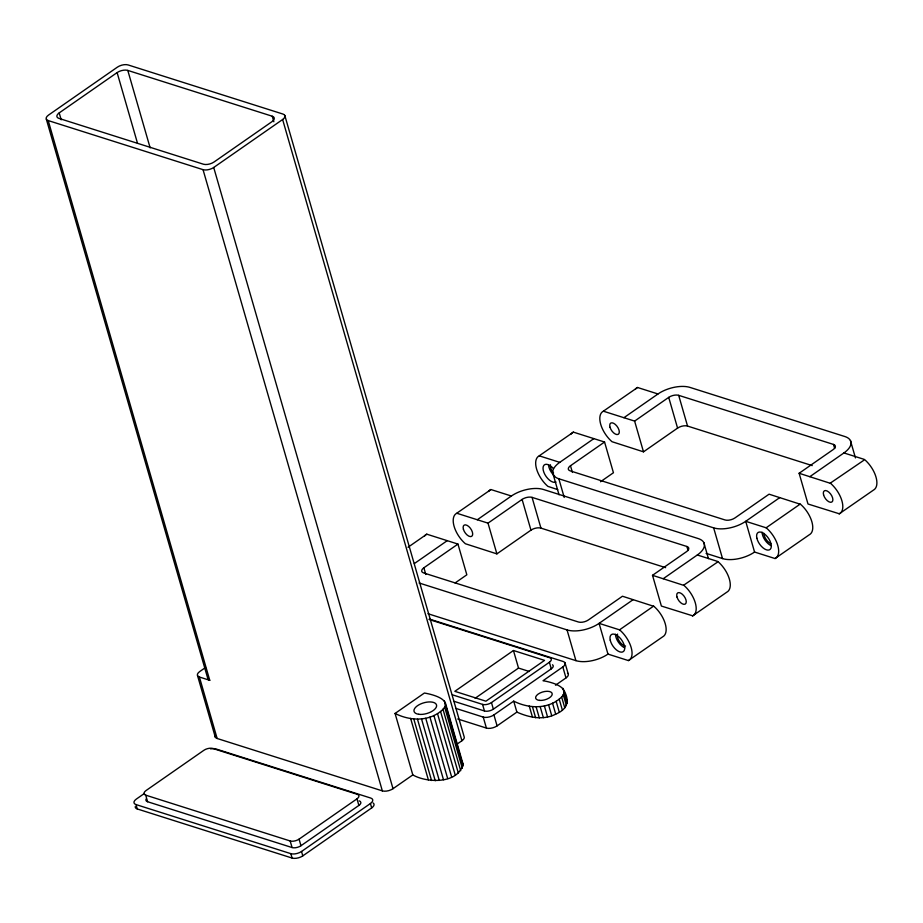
<?xml version="1.0" encoding="UTF-8"?>
<svg xmlns="http://www.w3.org/2000/svg" width="923" height="923" viewBox="0 0 923 923"><rect width="100%" height="100%" fill="white"/><g stroke="black" fill="none" stroke-linecap="round" stroke-linejoin="round"><path stroke-width="1.38" d="M395.067 713.444C409.327 720.69 427.534 721.774 440.559 711.471C455.062 700.245 433.025 694.431 424.395 693.035L395.067 713.444L412.812 774.916C427.199 783.177 458.477 784.089 463.011 763.956L445.267 702.495M455.927 708.426L483.237 717.09A7.788 3.704 -16.1 0 0 493.92 714.91L513.707 701.134C527.968 708.368 546.174 709.452 559.2 699.149C573.702 687.923 551.666 682.12 543.036 680.724L562.822 666.948A7.788 3.704 -16.1 0 0 563.134 661.468L429.345 619.045M457.727 718.971L486.398 728.062A7.788 3.704 -16.1 0 0 497.082 725.882L516.88 712.106C529.041 717.529 543.289 720.551 555.704 714.16C567.034 709.372 570.276 701.699 563.907 690.173M272.25 116.229A7.788 3.704 -16.1 0 1 271.939 121.698L214.032 162.01A7.788 3.704 -16.1 0 1 203.348 164.19L58.887 118.375A7.788 3.704 -16.1 0 1 59.199 112.906L117.117 72.594A7.788 3.704 -16.1 0 1 127.789 70.413L272.25 116.229L273.854 121.767M48.204 120.567L203.037 169.659A7.788 3.704 -16.1 0 0 213.709 167.478L282.623 119.517A7.788 3.704 -16.1 0 0 282.934 114.048L128.112 64.945A7.788 3.704 -16.1 0 0 117.429 67.125L48.515 115.087A7.788 3.704 -16.1 0 0 48.204 120.567L209.763 680.309L199.403 677.02A7.788 3.704 -16.1 0 1 199.714 671.552L205.541 667.502M408.001 547.281L426.807 534.186L457.958 544.074L466.83 574.798L455.074 582.978M665.621 567.657L540.936 528.118A7.269 3.461 -16.1 0 0 530.967 530.148L496.886 553.881L465.388 543.751A20.779 10.614 55.2 0 1 456.608 513.338L490.944 489.548L511.388 496.02A23.375 11.122 -16.1 0 1 543.428 489.478L698.261 538.582A23.375 11.122 -16.1 0 1 697.315 554.988L663.233 578.709M557.734 489.628L547.858 486.352A20.779 10.614 55.2 0 1 539.078 455.927L573.414 432.137L604.565 442.025L613.437 472.749L600.504 481.748M812.228 465.607L687.543 426.068A7.269 3.461 -16.1 0 0 677.574 428.11L643.493 451.832L611.995 441.702A20.779 10.614 55.2 0 1 603.215 411.289L637.562 387.498L657.995 393.971A23.375 11.122 -16.1 0 1 690.035 387.429L844.868 436.533A23.375 11.122 -16.1 0 1 843.922 452.939L809.84 476.672M414.335 563.584L447.24 540.67M477.295 519.753L511.388 496.02M564.23 497.462L558.83 478.76A23.375 11.122 -16.1 0 1 559.765 462.354L593.858 438.621M623.913 417.704L657.995 393.971M427.937 613.714L575.917 660.637A23.375 11.122 -16.1 0 0 607.957 654.095L628.39 660.568L662.737 636.789A20.779 10.614 55.2 0 0 653.957 606.365L622.46 596.235L588.378 619.968A7.269 3.461 -16.1 0 1 578.409 621.998L423.576 572.906A7.269 3.461 -16.1 0 1 423.876 567.795L457.958 544.074M456.862 513.269L488.013 523.145L522.095 499.424A7.269 3.461 -16.1 0 1 532.063 497.382L686.897 546.485L688.05 550.489M706.083 553.373L722.524 558.588A23.375 11.122 -16.1 0 0 754.564 552.046L775.008 558.53L809.344 534.74A20.779 10.614 55.2 0 0 800.564 504.316L769.067 494.186L734.985 517.918A7.269 3.461 -16.1 0 1 725.016 519.949L570.183 470.857A7.269 3.461 -16.1 0 1 570.483 465.746L604.565 442.025M603.469 411.22L634.62 421.096L668.714 397.375A7.269 3.461 -16.1 0 1 678.682 395.332L833.504 444.436L834.657 448.451M144.496 793.399L136.327 799.087A7.788 3.704 -16.1 0 0 136.004 804.568L137.273 808.952L292.106 858.055A7.788 3.704 -16.1 0 0 302.79 855.875L371.692 807.913A7.788 3.704 -16.1 0 0 373.157 802.998M513.453 650.507L454.808 691.327L485.913 701.192L544.558 660.372L513.453 650.507L518.518 668.067L529.341 671.494M475.126 698.273L518.518 668.067M652.515 575.317L684.012 585.447A20.779 10.614 55.2 0 1 692.792 615.86L661.387 606.053L652.515 575.317L686.608 551.596A7.269 3.461 -16.1 0 0 686.897 546.485M799.122 473.268L830.619 483.398A20.779 10.614 55.2 0 1 839.399 513.811L807.994 504.004L799.122 473.268L833.215 449.547A7.269 3.461 -16.1 0 0 833.504 444.436M633.178 599.638L599.085 623.36A23.375 11.122 -16.1 0 1 567.045 629.913L419.065 582.978M779.785 497.589L745.703 521.31A23.375 11.122 -16.1 0 1 713.652 527.864L558.83 478.76M452.42 694.834L482.567 704.399A6.496 3.092 -16.1 0 0 491.463 702.576L549.381 662.264A6.496 3.092 -16.1 0 0 549.635 657.707L429.068 619.471M145.707 795.153L290.168 840.968A6.496 3.092 -16.1 0 0 299.064 839.145L356.982 798.845A6.496 3.092 -16.1 0 0 357.236 794.288L212.775 748.472A6.496 3.092 -16.1 0 0 203.879 750.295L145.972 790.596A6.496 3.092 -16.1 0 0 145.707 795.153L147.611 801.741L292.072 847.556A6.496 3.092 -16.1 0 0 300.967 845.733L358.874 805.433A6.496 3.092 -16.1 0 0 360.685 801.983M454.324 701.422L484.46 710.975A6.496 3.092 -16.1 0 0 493.367 709.164L551.273 668.852A6.496 3.092 -16.1 0 0 552.496 664.756M607.957 654.095L599.085 623.36L619.529 629.844L653.611 606.111M683.666 585.194L718.094 561.726A20.779 10.614 55.2 0 1 726.874 592.139L692.538 615.929M754.564 552.046L745.703 521.31L766.136 527.794L800.218 504.073M830.273 483.144L864.713 459.677A20.779 10.614 55.2 0 1 873.481 490.09L839.145 513.88M136.004 804.568L290.837 853.66A7.788 3.704 -16.1 0 0 301.521 851.479L370.423 803.518A7.788 3.704 -16.1 0 0 370.734 798.049L215.913 748.945A7.788 3.704 -16.1 0 0 210.64 748.911M215.405 735.146A7.788 3.704 -16.1 0 0 217.136 738.481L382.341 790.873A7.788 3.704 -16.1 0 0 393.013 788.692L412.812 774.916M456.1 744.78L461.927 740.731A7.788 3.704 -16.1 0 0 464.096 736.589L284.792 115.387M555.508 685.212L565.995 677.92A7.788 3.704 -16.1 0 0 567.46 673.005M637.562 387.498L637.308 387.556A20.779 10.614 55.2 0 0 635.243 389.437M573.414 432.137L573.16 432.206A20.779 10.614 55.2 0 0 571.106 434.087M490.944 489.548L490.69 489.605A20.779 10.614 55.2 0 0 488.636 491.486M426.807 534.186L426.553 534.255A20.779 10.614 55.2 0 0 424.499 536.136M775.008 558.53L775.262 558.461A20.779 10.614 55.2 0 0 766.482 528.048L766.136 527.794M628.39 660.568L628.644 660.51A20.779 10.614 55.2 0 0 619.875 630.097L619.529 629.844M843.922 452.939L864.366 459.423M539.332 455.87L559.765 462.354M697.315 554.988L717.748 561.472M567.08 701.157L562.938 688.316M462.042 762.098L463.011 763.956M850.429 440.536L855.448 457.9M678.682 395.332L687.543 426.068M713.652 527.864L722.524 558.588M668.714 397.375L677.574 428.11M703.822 542.586L708.449 558.611M634.62 421.096L643.493 451.832M570.483 465.746L572.41 472.426M553.258 474.757L559.038 494.797M532.063 497.382L540.936 528.118M567.045 629.913L575.917 660.637M522.095 499.424L530.967 530.148M564.991 662.806L568.164 673.778M562.822 666.948L565.995 677.92M563.999 692.285L567.172 703.257M563.226 694.546L566.387 705.53M561.599 696.877L564.772 707.849M549.381 662.264L551.273 668.852M559.2 699.149L562.372 710.122M556.142 701.284L559.303 712.256M552.542 703.176L555.704 714.16M548.562 704.757L551.735 715.729M544.385 705.945L547.547 716.917M488.013 523.145L496.886 553.881M540.186 706.683L543.359 717.667M536.148 706.96L539.32 717.932M532.456 706.753L535.628 717.725M529.26 706.06L532.433 717.033M513.707 701.134L516.88 712.106M491.463 702.576L493.367 709.164M493.92 714.91L497.082 725.882M482.567 704.399L484.46 710.975M483.237 717.09L486.398 728.062M423.876 567.795L425.803 574.475M282.623 119.517L461.927 740.731M444.298 700.638L463.104 766.067M444.586 706.868L462.319 768.328M442.959 709.187L460.704 770.659M440.559 711.471L458.304 772.932M437.502 713.606L455.235 775.066M433.902 715.498L451.635 776.958M429.922 717.079L447.667 778.539M425.745 718.267L443.49 779.727M421.546 719.005L439.29 780.466M417.508 719.282L435.252 780.743M413.816 719.075L431.56 780.535M410.62 718.382L428.364 779.843M213.709 167.478L393.013 788.692M203.037 169.659L382.341 790.873M370.423 803.518L371.692 807.913M356.982 798.845L358.874 805.433M127.789 70.413L150.149 147.876M117.117 72.594L137.469 143.146M299.064 839.145L300.967 845.733M301.521 851.479L302.79 855.875M290.168 840.968L292.072 847.556M290.837 853.66L292.106 858.055M59.199 112.906L61.195 119.828M46.346 119.229L207.917 678.97M199.403 677.02L217.136 738.481M197.545 675.682L215.29 737.142M137.273 808.952A7.788 3.704 -16.1 0 1 135.22 806.667M147.611 801.741A6.496 3.092 -16.1 0 1 146.157 798.96M359.139 800.864A6.496 3.092 -16.1 0 1 360.097 801.337M209.763 680.309A7.788 3.704 -16.1 0 1 208.033 676.974M556.027 482.025A10.384 5.307 55.2 0 1 546.174 476.568A10.384 5.307 55.2 0 1 543.993 465.192A10.384 5.307 55.2 0 1 553.477 468.676M553.558 473.003A7.788 3.98 55.2 0 1 550.431 464.788M554.619 476.014A10.384 5.307 55.2 0 1 548.539 465.111M770.809 543.612A7.788 3.98 55.2 0 1 763.932 533.344M771.386 545.793A10.384 5.307 55.2 0 1 762.098 532.179M625.54 646.042A7.788 3.98 55.2 0 1 619.425 641.335A7.788 3.98 55.2 0 1 617.533 634.089M624.779 647.842A10.384 5.307 55.2 0 1 615.479 634.228M539.551 700.395A8.572 4.073 -16.1 0 0 552.231 694.154A8.572 4.073 -16.1 0 0 539.978 693.023A8.572 4.073 -16.1 0 0 539.551 700.395M418.788 714.298A11.687 5.561 -16.1 0 0 436.579 706.199A11.687 5.561 -16.1 0 0 420.484 704.03A11.687 5.561 -16.1 0 0 418.788 714.298M610.022 427.257A6.749 3.45 55.2 0 0 618.191 434.341A6.749 3.45 55.2 0 0 615.341 424.453A6.749 3.45 55.2 0 0 610.022 427.257M823.604 494.993A6.749 3.45 55.2 0 0 831.773 502.077A6.749 3.45 55.2 0 0 828.923 492.19A6.749 3.45 55.2 0 0 823.604 494.993M756.848 538.121A10.384 5.307 55.2 0 0 769.182 549.946A10.384 5.307 55.2 0 0 765.836 535.121A10.384 5.307 55.2 0 0 756.848 538.121M463.415 529.306A6.749 3.45 55.2 0 0 471.584 536.39A6.749 3.45 55.2 0 0 468.734 526.502A6.749 3.45 55.2 0 0 463.415 529.306M676.997 597.043A6.749 3.45 55.2 0 0 685.166 604.115A6.749 3.45 55.2 0 0 682.305 594.239A6.749 3.45 55.2 0 0 676.997 597.043M610.241 640.17A10.384 5.307 55.2 0 0 622.575 651.996A10.384 5.307 55.2 0 0 619.229 637.17A10.384 5.307 55.2 0 0 610.241 640.17"/></g></svg>
